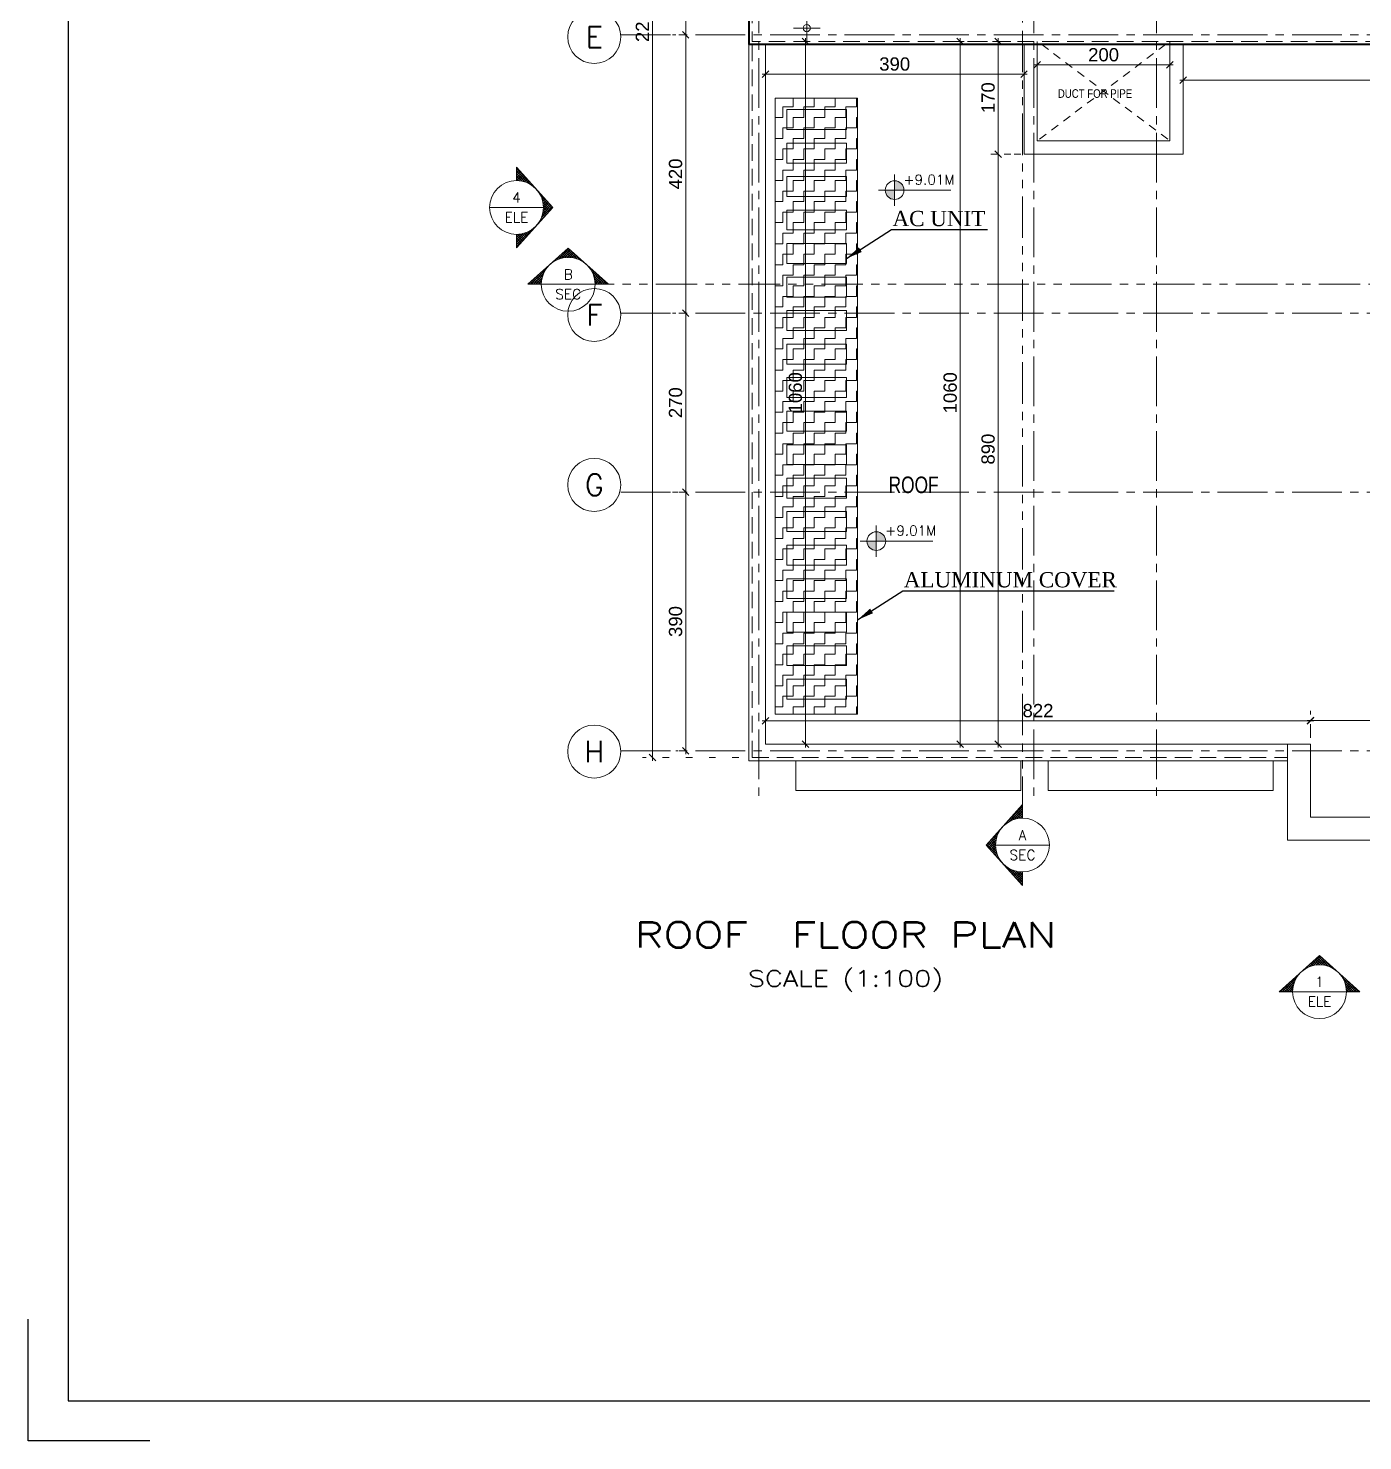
# Model space of a CAD drawing. Header units: millimetres. Extents: x -11627 to -10952, y 10244 to 10588.
# Drawn here: x -11194.04 to -11173.92, y 10439.92 to 10461.22 of the extents above; entities that cross this region are included whole.
import ezdxf
from ezdxf.enums import TextEntityAlignment as Align

# ---------------------------------------------------------------- set-up
doc = ezdxf.new("R2010")
doc.units = ezdxf.units.MM
doc.header["$PDMODE"] = 35
for name, pattern in [('DOT', [0.25, 0, -0.25]), ('GROUND FLOOR XREF - option 3$0$FATHER FR$0$CENTER2', [1.125, 0.75, -0.125, 0.125, -0.125]), ('HIDDEN', [0.375, 0.25, -0.125]), ('HIDDEN2', [0.1875, 0.125, -0.0625]), ('PHANTOM2', [1.25, 0.625, -0.125, 0.125, -0.125, 0.125, -0.125])]:
    doc.linetypes.add(name, pattern=pattern)
doc.layers.get('0').update_dxf_attribs({"lineweight": 5})
doc.layers.get('DEFPOINTS').update_dxf_attribs({"lineweight": 5})
doc.layers.add('A-ARROW', color=1, linetype='Continuous')
doc.layers.add('A-SECTION LINE', color=230, linetype='GROUND FLOOR XREF - option 3$0$FATHER FR$0$CENTER2')
for name, color, linetype, lineweight in [('A-AXIS LINE', 8, 'GROUND FLOOR XREF - option 3$0$FATHER FR$0$CENTER2', 0), ('A-AXIS TEXT', 54, 'Continuous', 9), ('A-GEN DIMS INTERNAL', 86, 'Continuous', 5), ('A-LEVEL TAG', 23, 'Continuous', 9), ('A-STAIR HIDDEN', 251, 'HIDDEN', 9), ('A-TEXT', 3, 'Continuous', 13), ('BORDER A1', 7, 'Continuous', 100), ('CIRCLE', 57, 'Continuous', 5), ('DIM IN', 191, 'Continuous', 5), ('hidden', 251, 'HIDDEN2', 5), ('SECTION', 3, 'PHANTOM2', 5), ('STAIR', 34, 'Continuous', 5), ('SYMBOLS LEVEL', 233, 'Continuous', 5), ('TEXT', 30, 'Continuous', 9), ('Title Block', 7, 'Continuous', 0), ('WALLS', 4, 'Continuous', 35)]:
    doc.layers.add(name, color=color, linetype=linetype, lineweight=lineweight)
doc.styles.add('Axis-Circle', font='ROMANS.shx', dxfattribs={"height": 0.4})
doc.styles.add('GROUND FLOOR XREF - option 3$0$STYLE1', font='arial.ttf', dxfattribs={"height": 0.2})
doc.styles.add('Section-Numbers', font='ROMANS.shx', dxfattribs={"height": 0.1875})
doc.styles.add('SIMPLEX', font='romans.shx', dxfattribs={"width": 0.75})
doc.styles.add('STYLE2', font='times.ttf', dxfattribs={"height": 0.25})
doc.styles.add('T20-200', font='ROMANS.SHX', dxfattribs={"height": 0.4})
doc.styles.add('TEXTS', font='arial.ttf', dxfattribs={"width": 0.8})
doc.styles.add('Title-Big', font='ROMANS.shx', dxfattribs={"height": 0.5})
doc.styles.add('Title-Small', font='ROMANS.shx', dxfattribs={"height": 0.25})
doc.dimstyles.new('D100', dxfattribs={"dimtxt": 0.2, "dimasz": 0.1, "dimexe": 0.18, "dimexo": 0.0625, "dimgap": 0.1, "dimtad": 1, "dimzin": 0, "dimdsep": 46, "dimtxsty": 'SIMPLEX', "dimblk": 'DOT1', "dimcen": 0.1, "dimse1": 1, "dimse2": 1, "dimclrd": 256, "dimclre": 256, "dimclrt": 256, "dimadec": 0, "dimazin": 0, "dimtfac": 5, "dimtix": 1, "dimtmove": 2, "dimatfit": 3, "dimfxl": 1, "dimtolj": 1, "dimtzin": 0, "dimlwd": -1, "dimlwe": -1, "dimarcsym": 0})
doc.dimstyles.new('DIM 100', dxfattribs={"dimtxt": 0.2, "dimasz": 0.1, "dimexe": 0.15, "dimexo": 0.2, "dimgap": 0.05, "dimtad": 1, "dimdec": 0, "dimlfac": 100, "dimzin": 1, "dimdsep": 46, "dimtxsty": 'GROUND FLOOR XREF - option 3$0$STYLE1', "dimblk": 'OBLIQUE', "dimcen": 0.02, "dimdle": 0.05, "dimclrd": 256, "dimclre": 6, "dimclrt": 3, "dimadec": 1, "dimazin": 0, "dimtfac": 0.9, "dimtdec": 0, "dimtix": 1, "dimtofl": 0, "dimtmove": 2, "dimatfit": 3, "dimldrblk": 'ARCHTICK', "dimfxl": 1, "dimtolj": 1, "dimtzin": 12, "dimlwd": -1, "dimlwe": -1, "dimarcsym": 0})

# ---------------------------------------------------------------- blocks, each defined once
blk = doc.blocks.new('ADM FRAME-A2')
at = {"layer": 'BORDER A1', "lineweight": 25}
blk.add_lwpolyline([(-58.529, 2.457), (-11.557, 2.457), (-11.557, 40.943), (-58.529, 40.943)], close=True, dxfattribs=at)
blk.add_lwpolyline([(-57.297, 1.856), (-59.13, 1.856), (-59.13, 3.689)], dxfattribs=at)
blk = doc.blocks.new('_Oblique')
at = {"color": 0, "linetype": 'ByBlock', "lineweight": -2}
blk.add_line((-0.5, -0.5), (0.5, 0.5), dxfattribs=at)
blk = doc.blocks.new('*D79')
at = {"layer": 'A-GEN DIMS INTERNAL', "color": 6, "linetype": 'DOT', "transparency": 16777216}
for p, q in [((-11178.828, 10461.022), (-11178.828, 10460.521)), ((-11176.828, 10461.022), (-11176.828, 10460.521))]:
    blk.add_line(p, q, dxfattribs=at)
at = {"layer": 'A-GEN DIMS INTERNAL', "transparency": 16777216}
blk.add_line((-11176.778, 10460.671), (-11178.878, 10460.671), dxfattribs=at)
at = {"layer": 'DEFPOINTS', "color": 0, "transparency": 16777216}
for p in [(-11178.828, 10461.222), (-11176.828, 10461.222), (-11178.828, 10460.671)]:
    blk.add_point(p, dxfattribs=at)
at = {"layer": 'A-GEN DIMS INTERNAL', "transparency": 16777216, "xscale": 0.1, "yscale": 0.1, "zscale": 0.1, "rotation": 180}
blk.add_blockref('_Oblique', (-11178.828, 10460.671), dxfattribs=at)
at = {"layer": 'A-GEN DIMS INTERNAL', "transparency": 16777216, "xscale": 0.1, "yscale": 0.1, "zscale": 0.1}
blk.add_blockref('_Oblique', (-11176.828, 10460.671), dxfattribs=at)
at = {"layer": 'A-GEN DIMS INTERNAL', "color": 3, "transparency": 16777216, "insert": (-11177.828, 10460.823), "char_height": 0.2, "attachment_point": 5, "style": 'GROUND FLOOR XREF - option 3$0$STYLE1'}
blk.add_mtext('\\A1;200', dxfattribs=at)
blk = doc.blocks.new('_ArchTick')
at = {"color": 0, "linetype": 'ByBlock', "const_width": 0.15}
blk.add_lwpolyline([(-0.5, -0.5), (0.5, 0.5)], dxfattribs=at)
blk = doc.blocks.new('Axis-Circle')
at = {"color": 0}
blk.add_circle((0, 0), 0.4, dxfattribs=at)
at = {"color": 4, "style": 'Axis-Circle'}
blk.add_attdef('NO', text='', height=0.32, dxfattribs=at).set_placement((0, 0), align=Align.MIDDLE_CENTER)
blk = doc.blocks.new('*D673')
at = {"layer": 'A-GEN DIMS INTERNAL', "transparency": 16777216}
blk.add_line((-11397.788, 10472.476), (-11397.788, 10450.176), dxfattribs=at)
at = {"layer": 'A-GEN DIMS INTERNAL', "color": 6, "linetype": 'DOT', "transparency": 16777216}
for p, q in [((-11396.487, 10472.426), (-11397.938, 10472.426)), ((-11396.487, 10450.226), (-11397.938, 10450.226))]:
    blk.add_line(p, q, dxfattribs=at)
at = {"layer": 'DEFPOINTS', "color": 0, "transparency": 16777216}
for p in [(-11396.287, 10472.426), (-11397.788, 10450.226), (-11396.287, 10450.226)]:
    blk.add_point(p, dxfattribs=at)
at = {"layer": 'A-GEN DIMS INTERNAL', "transparency": 16777216, "xscale": 0.1, "yscale": 0.1, "zscale": 0.1}
for p, rotation in [((-11397.788, 10472.426), 90), ((-11397.788, 10450.226), 270)]:
    blk.add_blockref('_Oblique', p, dxfattribs=dict(at, rotation=rotation))
at = {"layer": 'A-GEN DIMS INTERNAL', "color": 3, "transparency": 16777216, "insert": (-11397.94, 10461.326), "char_height": 0.2, "attachment_point": 5, "rotation": 90, "style": 'GROUND FLOOR XREF - option 3$0$STYLE1'}
blk.add_mtext('\\A1;2220', dxfattribs=at)
blk = doc.blocks.new('*D674')
at = {"layer": 'A-GEN DIMS INTERNAL', "color": 6, "linetype": 'DOT', "transparency": 16777216}
for p, q in [((-11397.408, 10454.226), (-11397.439, 10454.226)), ((-11397.408, 10450.326), (-11397.439, 10450.326))]:
    blk.add_line(p, q, dxfattribs=at)
at = {"layer": 'A-GEN DIMS INTERNAL', "transparency": 16777216}
blk.add_line((-11397.289, 10450.276), (-11397.289, 10454.276), dxfattribs=at)
at = {"layer": 'DEFPOINTS', "color": 0, "transparency": 16777216}
for p in [(-11397.289, 10454.226), (-11397.208, 10454.226), (-11397.208, 10450.326)]:
    blk.add_point(p, dxfattribs=at)
at = {"layer": 'A-GEN DIMS INTERNAL', "transparency": 16777216, "xscale": 0.1, "yscale": 0.1, "zscale": 0.1}
for p, rotation in [((-11397.289, 10454.226), 90), ((-11397.289, 10450.326), 270)]:
    blk.add_blockref('_Oblique', p, dxfattribs=dict(at, rotation=rotation))
at = {"layer": 'A-GEN DIMS INTERNAL', "color": 3, "transparency": 16777216, "insert": (-11397.441, 10452.276), "char_height": 0.2, "attachment_point": 5, "rotation": 90, "style": 'GROUND FLOOR XREF - option 3$0$STYLE1'}
blk.add_mtext('\\A1;390', dxfattribs=at)
blk = doc.blocks.new('*D675')
at = {"layer": 'A-GEN DIMS INTERNAL', "color": 6, "linetype": 'DOT', "transparency": 16777216}
for p, q in [((-11397.489, 10456.926), (-11397.439, 10456.926)), ((-11397.489, 10454.226), (-11397.439, 10454.226))]:
    blk.add_line(p, q, dxfattribs=at)
at = {"layer": 'A-GEN DIMS INTERNAL', "transparency": 16777216}
blk.add_line((-11397.289, 10454.176), (-11397.289, 10456.976), dxfattribs=at)
at = {"layer": 'DEFPOINTS', "color": 0, "transparency": 16777216}
for p in [(-11397.289, 10456.926), (-11397.289, 10456.926), (-11397.289, 10454.226)]:
    blk.add_point(p, dxfattribs=at)
at = {"layer": 'A-GEN DIMS INTERNAL', "transparency": 16777216, "xscale": 0.1, "yscale": 0.1, "zscale": 0.1}
for p, rotation in [((-11397.289, 10456.926), 90), ((-11397.289, 10454.226), 270)]:
    blk.add_blockref('_Oblique', p, dxfattribs=dict(at, rotation=rotation))
at = {"layer": 'A-GEN DIMS INTERNAL', "color": 3, "transparency": 16777216, "insert": (-11397.441, 10455.576), "char_height": 0.2, "attachment_point": 5, "rotation": 90, "style": 'GROUND FLOOR XREF - option 3$0$STYLE1'}
blk.add_mtext('\\A1;270', dxfattribs=at)
blk = doc.blocks.new('*D676')
at = {"layer": 'A-GEN DIMS INTERNAL', "transparency": 16777216}
blk.add_line((-11397.289, 10456.876), (-11397.289, 10461.176), dxfattribs=at)
at = {"layer": 'A-GEN DIMS INTERNAL', "color": 6, "linetype": 'DOT', "transparency": 16777216}
for p, q in [((-11397.489, 10461.126), (-11397.439, 10461.126)), ((-11397.489, 10456.926), (-11397.439, 10456.926))]:
    blk.add_line(p, q, dxfattribs=at)
at = {"layer": 'DEFPOINTS', "color": 0, "transparency": 16777216}
for p in [(-11397.289, 10461.126), (-11397.289, 10461.126), (-11397.289, 10456.926)]:
    blk.add_point(p, dxfattribs=at)
at = {"layer": 'A-GEN DIMS INTERNAL', "transparency": 16777216, "xscale": 0.1, "yscale": 0.1, "zscale": 0.1}
for p, rotation in [((-11397.289, 10461.126), 90), ((-11397.289, 10456.926), 270)]:
    blk.add_blockref('_Oblique', p, dxfattribs=dict(at, rotation=rotation))
at = {"layer": 'A-GEN DIMS INTERNAL', "color": 3, "transparency": 16777216, "insert": (-11397.441, 10459.026), "char_height": 0.2, "attachment_point": 5, "rotation": 90, "style": 'GROUND FLOOR XREF - option 3$0$STYLE1'}
blk.add_mtext('\\A1;420', dxfattribs=at)
blk = doc.blocks.new('*D677')
at = {"layer": 'A-GEN DIMS INTERNAL', "color": 6, "linetype": 'DOT', "transparency": 16777216}
for p, q in [((-11397.489, 10465.676), (-11397.439, 10465.676)), ((-11397.489, 10461.126), (-11397.439, 10461.126))]:
    blk.add_line(p, q, dxfattribs=at)
at = {"layer": 'A-GEN DIMS INTERNAL', "transparency": 16777216}
blk.add_line((-11397.289, 10461.076), (-11397.289, 10465.726), dxfattribs=at)
at = {"layer": 'DEFPOINTS', "color": 0, "transparency": 16777216}
for p in [(-11397.289, 10465.676), (-11397.289, 10465.676), (-11397.289, 10461.126)]:
    blk.add_point(p, dxfattribs=at)
at = {"layer": 'A-GEN DIMS INTERNAL', "transparency": 16777216, "xscale": 0.1, "yscale": 0.1, "zscale": 0.1}
for p, rotation in [((-11397.289, 10465.676), 90), ((-11397.289, 10461.126), 270)]:
    blk.add_blockref('_Oblique', p, dxfattribs=dict(at, rotation=rotation))
at = {"layer": 'A-GEN DIMS INTERNAL', "color": 3, "transparency": 16777216, "insert": (-11397.441, 10463.401), "char_height": 0.2, "attachment_point": 5, "rotation": 90, "style": 'GROUND FLOOR XREF - option 3$0$STYLE1'}
blk.add_mtext('\\A1;455', dxfattribs=at)
blk = doc.blocks.new('Title')
at = {"color": 4, "style": 'Title-Big'}
blk.add_attdef('DRAWNAME', text='', height=0.4, dxfattribs=at).set_placement((0, 0), align=Align.MIDDLE_CENTER)
at = {"color": 0, "style": 'Title-Small'}
blk.add_attdef('SCALE', text='', height=0.25, dxfattribs=at).set_placement((0, -0.688), align=Align.MIDDLE_CENTER)
blk = doc.blocks.new('*D92')
at = {"layer": 'A-GEN DIMS INTERNAL', "transparency": 16777216}
blk.add_line((-11174.657, 10450.779), (-11182.978, 10450.779), dxfattribs=at)
at = {"layer": 'A-GEN DIMS INTERNAL', "color": 6, "linetype": 'DOT', "transparency": 16777216}
for p, q in [((-11182.928, 10450.524), (-11182.928, 10450.929)), ((-11174.707, 10450.524), (-11174.707, 10450.929))]:
    blk.add_line(p, q, dxfattribs=at)
at = {"layer": 'DEFPOINTS', "color": 0, "transparency": 16777216}
for p in [(-11182.928, 10450.779), (-11182.928, 10450.324), (-11174.707, 10450.324)]:
    blk.add_point(p, dxfattribs=at)
at = {"layer": 'A-GEN DIMS INTERNAL', "transparency": 16777216, "xscale": 0.1, "yscale": 0.1, "zscale": 0.1, "rotation": 180}
blk.add_blockref('_Oblique', (-11182.928, 10450.779), dxfattribs=at)
at = {"layer": 'A-GEN DIMS INTERNAL', "transparency": 16777216, "xscale": 0.1, "yscale": 0.1, "zscale": 0.1}
blk.add_blockref('_Oblique', (-11174.707, 10450.779), dxfattribs=at)
at = {"layer": 'A-GEN DIMS INTERNAL', "color": 3, "transparency": 16777216, "insert": (-11178.817, 10450.931), "char_height": 0.2, "attachment_point": 5, "style": 'GROUND FLOOR XREF - option 3$0$STYLE1'}
blk.add_mtext('\\A1;822', dxfattribs=at)
blk = doc.blocks.new('*D93')
at = {"layer": 'A-GEN DIMS INTERNAL', "color": 6, "linetype": 'DOT', "transparency": 16777216}
for p, q in [((-11182.728, 10461.026), (-11182.173, 10461.026)), ((-11182.728, 10450.426), (-11182.173, 10450.426))]:
    blk.add_line(p, q, dxfattribs=at)
at = {"layer": 'A-GEN DIMS INTERNAL', "transparency": 16777216}
blk.add_line((-11182.323, 10450.376), (-11182.323, 10461.076), dxfattribs=at)
at = {"layer": 'DEFPOINTS', "color": 0, "transparency": 16777216}
for p in [(-11182.928, 10461.026), (-11182.323, 10461.026), (-11182.928, 10450.426)]:
    blk.add_point(p, dxfattribs=at)
at = {"layer": 'A-GEN DIMS INTERNAL', "transparency": 16777216, "xscale": 0.1, "yscale": 0.1, "zscale": 0.1}
for p, rotation in [((-11182.323, 10461.026), 90), ((-11182.323, 10450.426), 270)]:
    blk.add_blockref('_Oblique', p, dxfattribs=dict(at, rotation=rotation))
at = {"layer": 'A-GEN DIMS INTERNAL', "color": 3, "transparency": 16777216, "insert": (-11182.475, 10455.726), "char_height": 0.2, "attachment_point": 5, "rotation": 90, "style": 'GROUND FLOOR XREF - option 3$0$STYLE1'}
blk.add_mtext('\\A1;1060', dxfattribs=at)
blk = doc.blocks.new('*D94')
at = {"layer": 'A-GEN DIMS INTERNAL', "transparency": 16777216}
blk.add_line((-11178.978, 10460.531), (-11182.978, 10460.531), dxfattribs=at)
at = {"layer": 'A-GEN DIMS INTERNAL', "color": 6, "linetype": 'DOT', "transparency": 16777216}
for p, q in [((-11182.928, 10460.524), (-11182.928, 10460.381)), ((-11179.028, 10460.524), (-11179.028, 10460.381))]:
    blk.add_line(p, q, dxfattribs=at)
at = {"layer": 'DEFPOINTS', "color": 0, "transparency": 16777216}
for p in [(-11182.928, 10460.724), (-11182.928, 10460.531), (-11179.028, 10460.724)]:
    blk.add_point(p, dxfattribs=at)
at = {"layer": 'A-GEN DIMS INTERNAL', "transparency": 16777216, "xscale": 0.1, "yscale": 0.1, "zscale": 0.1, "rotation": 180}
blk.add_blockref('_Oblique', (-11182.928, 10460.531), dxfattribs=at)
at = {"layer": 'A-GEN DIMS INTERNAL', "transparency": 16777216, "xscale": 0.1, "yscale": 0.1, "zscale": 0.1}
blk.add_blockref('_Oblique', (-11179.028, 10460.531), dxfattribs=at)
at = {"layer": 'A-GEN DIMS INTERNAL', "color": 3, "transparency": 16777216, "insert": (-11180.978, 10460.683), "char_height": 0.2, "attachment_point": 5, "style": 'GROUND FLOOR XREF - option 3$0$STYLE1'}
blk.add_mtext('\\A1;390', dxfattribs=at)
blk = doc.blocks.new('*D95')
at = {"layer": 'A-GEN DIMS INTERNAL', "transparency": 16777216}
blk.add_line((-11176.678, 10460.439), (-11168.078, 10460.439), dxfattribs=at)
at = {"layer": 'A-GEN DIMS INTERNAL', "color": 6, "linetype": 'DOT', "transparency": 16777216}
for p, q in [((-11176.628, 10460.331), (-11176.628, 10460.289)), ((-11168.128, 10460.331), (-11168.128, 10460.289))]:
    blk.add_line(p, q, dxfattribs=at)
at = {"layer": 'DEFPOINTS', "color": 0, "transparency": 16777216}
for p in [(-11176.628, 10460.531), (-11168.128, 10460.531), (-11168.128, 10460.439)]:
    blk.add_point(p, dxfattribs=at)
at = {"layer": 'A-GEN DIMS INTERNAL', "transparency": 16777216, "xscale": 0.1, "yscale": 0.1, "zscale": 0.1, "rotation": 180}
blk.add_blockref('_Oblique', (-11176.628, 10460.439), dxfattribs=at)
at = {"layer": 'A-GEN DIMS INTERNAL', "transparency": 16777216, "xscale": 0.1, "yscale": 0.1, "zscale": 0.1}
blk.add_blockref('_Oblique', (-11168.128, 10460.439), dxfattribs=at)
at = {"layer": 'A-GEN DIMS INTERNAL', "color": 3, "transparency": 16777216, "insert": (-11172.378, 10460.591), "char_height": 0.2, "attachment_point": 5, "style": 'GROUND FLOOR XREF - option 3$0$STYLE1'}
blk.add_mtext('\\A1;850', dxfattribs=at)
blk = doc.blocks.new('*D88')
at = {"layer": 'A-GEN DIMS INTERNAL', "color": 6, "linetype": 'DOT', "transparency": 16777216}
for p, q in [((-11179.228, 10461.026), (-11179.567, 10461.026)), ((-11179.228, 10459.326), (-11179.567, 10459.326))]:
    blk.add_line(p, q, dxfattribs=at)
at = {"layer": 'A-GEN DIMS INTERNAL', "transparency": 16777216}
blk.add_line((-11179.417, 10459.276), (-11179.417, 10461.076), dxfattribs=at)
at = {"layer": 'DEFPOINTS', "color": 0, "transparency": 16777216}
for p in [(-11179.417, 10461.026), (-11179.028, 10461.026), (-11179.028, 10459.326)]:
    blk.add_point(p, dxfattribs=at)
at = {"layer": 'A-GEN DIMS INTERNAL', "transparency": 16777216, "xscale": 0.1, "yscale": 0.1, "zscale": 0.1}
for p, rotation in [((-11179.417, 10461.026), 90), ((-11179.417, 10459.326), 270)]:
    blk.add_blockref('_Oblique', p, dxfattribs=dict(at, rotation=rotation))
at = {"layer": 'A-GEN DIMS INTERNAL', "color": 3, "transparency": 16777216, "insert": (-11179.569, 10460.176), "char_height": 0.2, "attachment_point": 5, "rotation": 90, "style": 'GROUND FLOOR XREF - option 3$0$STYLE1'}
blk.add_mtext('\\A1;170', dxfattribs=at)
blk = doc.blocks.new('*D89')
at = {"layer": 'A-GEN DIMS INTERNAL', "color": 6, "linetype": 'DOT', "transparency": 16777216}
for p, q in [((-11178.028, 10459.326), (-11179.567, 10459.326)), ((-11178.028, 10450.426), (-11179.567, 10450.426))]:
    blk.add_line(p, q, dxfattribs=at)
at = {"layer": 'A-GEN DIMS INTERNAL', "transparency": 16777216}
blk.add_line((-11179.417, 10459.376), (-11179.417, 10450.376), dxfattribs=at)
at = {"layer": 'DEFPOINTS', "color": 0, "transparency": 16777216}
for p in [(-11177.828, 10459.326), (-11179.417, 10450.426), (-11177.828, 10450.426)]:
    blk.add_point(p, dxfattribs=at)
at = {"layer": 'A-GEN DIMS INTERNAL', "transparency": 16777216, "xscale": 0.1, "yscale": 0.1, "zscale": 0.1}
for p, rotation in [((-11179.417, 10459.326), 90), ((-11179.417, 10450.426), 270)]:
    blk.add_blockref('_Oblique', p, dxfattribs=dict(at, rotation=rotation))
at = {"layer": 'A-GEN DIMS INTERNAL', "color": 3, "transparency": 16777216, "insert": (-11179.569, 10454.876), "char_height": 0.2, "attachment_point": 5, "rotation": 90, "style": 'GROUND FLOOR XREF - option 3$0$STYLE1'}
blk.add_mtext('\\A1;890', dxfattribs=at)
blk = doc.blocks.new('*D90')
at = {"layer": 'A-GEN DIMS INTERNAL', "color": 6, "linetype": 'DOT', "transparency": 16777216}
for p, q in [((-11179.228, 10461.026), (-11180.139, 10461.026)), ((-11179.228, 10450.426), (-11180.139, 10450.426))]:
    blk.add_line(p, q, dxfattribs=at)
at = {"layer": 'A-GEN DIMS INTERNAL', "transparency": 16777216}
blk.add_line((-11179.989, 10461.076), (-11179.989, 10450.376), dxfattribs=at)
at = {"layer": 'DEFPOINTS', "color": 0, "transparency": 16777216}
for p in [(-11179.028, 10461.026), (-11179.989, 10450.426), (-11179.028, 10450.426)]:
    blk.add_point(p, dxfattribs=at)
at = {"layer": 'A-GEN DIMS INTERNAL', "transparency": 16777216, "xscale": 0.1, "yscale": 0.1, "zscale": 0.1}
for p, rotation in [((-11179.989, 10461.026), 90), ((-11179.989, 10450.426), 270)]:
    blk.add_blockref('_Oblique', p, dxfattribs=dict(at, rotation=rotation))
at = {"layer": 'A-GEN DIMS INTERNAL', "color": 3, "transparency": 16777216, "insert": (-11180.141, 10455.726), "char_height": 0.2, "attachment_point": 5, "rotation": 90, "style": 'GROUND FLOOR XREF - option 3$0$STYLE1'}
blk.add_mtext('\\A1;1060', dxfattribs=at)
blk = doc.blocks.new('*D99')
at = {"layer": 'A-GEN DIMS INTERNAL', "transparency": 16777216}
blk.add_line((-11174.757, 10450.782), (-11170.057, 10450.782), dxfattribs=at)
at = {"layer": 'A-GEN DIMS INTERNAL', "color": 6, "linetype": 'DOT', "transparency": 16777216}
for p, q in [((-11174.707, 10450.626), (-11174.707, 10450.932)), ((-11170.107, 10450.626), (-11170.107, 10450.932))]:
    blk.add_line(p, q, dxfattribs=at)
at = {"layer": 'DEFPOINTS', "color": 0, "transparency": 16777216}
for p in [(-11170.107, 10450.782), (-11174.707, 10450.426), (-11170.107, 10450.426)]:
    blk.add_point(p, dxfattribs=at)
at = {"layer": 'A-GEN DIMS INTERNAL', "transparency": 16777216, "xscale": 0.1, "yscale": 0.1, "zscale": 0.1, "rotation": 180}
blk.add_blockref('_Oblique', (-11174.707, 10450.782), dxfattribs=at)
at = {"layer": 'A-GEN DIMS INTERNAL', "transparency": 16777216, "xscale": 0.1, "yscale": 0.1, "zscale": 0.1}
blk.add_blockref('_Oblique', (-11170.107, 10450.782), dxfattribs=at)
at = {"layer": 'A-GEN DIMS INTERNAL', "color": 3, "transparency": 16777216, "insert": (-11172.407, 10450.934), "char_height": 0.2, "attachment_point": 5, "style": 'GROUND FLOOR XREF - option 3$0$STYLE1'}
blk.add_mtext('\\A1;460', dxfattribs=at)
blk = doc.blocks.new('DDW')
at = {"layer": 'SYMBOLS LEVEL'}
h = blk.add_hatch(color=256, dxfattribs=at)
edge = h.paths.add_edge_path()
edge.add_line((-11621.43, 10035.115), (-11621.43, 10034.975))
edge.add_line((-11621.43, 10034.975), (-11621.289, 10034.975))
edge.add_arc((-11621.43, 10034.975), 0.141, 0, 90)
edge = h.paths.add_edge_path()
edge.add_line((-11621.43, 10034.834), (-11621.43, 10034.975))
edge.add_line((-11621.43, 10034.975), (-11621.571, 10034.975))
edge.add_arc((-11621.43, 10034.975), 0.141, 180, 270)
for p, q in [((-11621.43, 10034.74), (-11621.43, 10035.209)), ((-11621.674, 10034.975), (-11620.58, 10034.975))]:
    blk.add_line(p, q, dxfattribs=at)
blk.add_circle((-11621.43, 10034.975), 0.141, dxfattribs=at)
blk = doc.blocks.new('TTGTGTG')
at = {"layer": 'STAIR'}
for p, q in [((-11225.514, 10451.209, -5.564), (-11225.514, 10450.76, -5.564)), ((-11222.123, 10451.209, -5.564), (-11222.123, 10450.76, -5.564)), ((-11222.123, 10450.76), (-11225.514, 10450.76))]:
    blk.add_line(p, q, dxfattribs=at)
blk = doc.blocks.new('DOT1')
at = {"color": 0}
for p, q in [((0, -2), (0, 2)), ((-2, 0), (2, 0))]:
    blk.add_line(p, q, dxfattribs=at)
blk.add_circle((0, 0), 0.54, dxfattribs=at)
blk = doc.blocks.new('*D102')
at = {"layer": 'DEFPOINTS', "color": 0, "transparency": 16777216}
for p in [(-11182.928, 10472.226), (-11182.928, 10461.226), (-11182.304, 10461.226)]:
    blk.add_point(p, dxfattribs=at)
at = {"layer": 'DIM IN', "transparency": 16777216}
blk.add_line((-11182.304, 10472.126), (-11182.304, 10461.326), dxfattribs=at)
at = {"layer": 'DIM IN', "transparency": 16777216, "xscale": 0.1, "yscale": 0.1, "zscale": 0.1}
for p, rotation in [((-11182.304, 10472.226), 90), ((-11182.304, 10461.226), 270)]:
    blk.add_blockref('DOT1', p, dxfattribs=dict(at, rotation=rotation))
at = {"layer": 'DIM IN', "transparency": 16777216, "insert": (-11182.504, 10466.726), "char_height": 0.2, "attachment_point": 5, "rotation": 90, "style": 'SIMPLEX'}
blk.add_mtext('\\A1;11.00', dxfattribs=at)
blk = doc.blocks.new('*X11')
at = {"color": 0}
for p, q in [((3.92, 7.81), (5.46, 9.35)), ((4.71, 8.02), (4.27, 8.46)), ((4.43, 7.97), (5.65, 9.19)), ((5.02, 8.06), (4.45, 8.63)), ((5.36, 8.08), (4.64, 8.8)), ((5.73, 8.06), (4.83, 8.96)), ((4.86, 8.04), (5.84, 9.02)), ((6.14, 8), (5.01, 9.13)), ((6.62, 7.87), (5.2, 9.3)), ((5.25, 8.07), (6.02, 8.85)), ((5.59, 8.07), (6.21, 8.68)), ((7.24, 7.61), (5.78, 9.07)), ((5.92, 8.04), (6.4, 8.52)), ((1.96, 6.17), (1.84, 6.29)), ((2.1, 6.39), (2.03, 6.46)), ((2.25, 6.59), (2.21, 6.63)), ((2.41, 6.78), (2.4, 6.79)), ((2.59, 6.96), (2.59, 6.96)), ((2.77, 7.13), (2.77, 7.13)), ((2.97, 7.28), (2.96, 7.29)), ((3.18, 7.43), (3.15, 7.46)), ((3.2, 7.44), (3.82, 8.07)), ((3.4, 7.56), (3.33, 7.63)), ((3.63, 7.68), (3.52, 7.79)), ((3.88, 7.79), (3.71, 7.96)), ((4.14, 7.88), (3.89, 8.13)), ((4.41, 7.96), (4.08, 8.3)), ((6.22, 7.98), (6.58, 8.35)), ((6.5, 7.91), (6.77, 8.18)), ((6.76, 7.82), (6.96, 8.02)), ((7.01, 7.72), (7.14, 7.85)), ((7.25, 7.6), (7.33, 7.68)), ((7.47, 7.47), (7.52, 7.52)), ((7.69, 7.33), (7.7, 7.35)), ((7.89, 7.18), (7.89, 7.18)), ((8.08, 7.02), (8.08, 7.02)), ((8.25, 6.84), (8.26, 6.85)), ((8.42, 6.65), (8.45, 6.68)), ((8.58, 6.46), (8.64, 6.51)), ((8.72, 6.25), (8.82, 6.35)), ((-0.52, 4.08), (0.48, 5.07)), ((-0.19, 4.08), (-0.4, 4.29)), ((0.17, 4.08), (-0.21, 4.46)), ((-0.17, 4.08), (2, 6.24)), ((0.52, 4.08), (-0.03, 4.62)), ((0.87, 4.08), (0.16, 4.79)), ((0.19, 4.08), (1.63, 5.52)), ((1.23, 4.08), (0.35, 4.96)), ((1.37, 4.29), (0.53, 5.12)), ((0.54, 4.08), (1.47, 5.01)), ((1.4, 4.61), (0.72, 5.29)), ((0.89, 4.08), (1.39, 4.58)), ((1.45, 4.91), (0.91, 5.46)), ((1.52, 5.2), (1.09, 5.62)), ((1.61, 5.46), (1.28, 5.79)), ((1.71, 5.71), (1.47, 5.96)), ((1.83, 5.95), (1.65, 6.13)), ((8.85, 6.03), (9.01, 6.18)), ((10.77, 4.08), (8.89, 5.96)), ((8.98, 5.79), (9.2, 6.01)), ((9.08, 5.55), (9.38, 5.85)), ((11.13, 4.08), (9.13, 6.07)), ((10.42, 4.08), (9.16, 5.34)), ((9.17, 5.29), (9.57, 5.68)), ((9.25, 5.01), (9.76, 5.51)), ((10.07, 4.08), (9.29, 4.86)), ((9.31, 4.71), (9.94, 5.35)), ((9.35, 4.4), (10.13, 5.18)), ((9.71, 4.08), (9.35, 4.44)), ((9.38, 4.08), (10.32, 5.01)), ((9.73, 4.08), (10.5, 4.85)), ((10.09, 4.08), (10.69, 4.68)), ((10.44, 4.08), (10.88, 4.51)), ((10.79, 4.08), (11.06, 4.34)), ((-0.54, 4.08), (-0.59, 4.12)), ((1.25, 4.08), (1.36, 4.19)), ((11.15, 4.08), (11.25, 4.18))]:
    blk.add_line(p, q, dxfattribs=at)
blk = doc.blocks.new('Section-Up')
at = {"color": 0}
for p, q in [((-0.6, 0), (0, 0.537)), ((0.6, 0), (0, 0.537)), ((-0.6, 0), (0.6, 0))]:
    blk.add_line(p, q, dxfattribs=at)
blk.add_circle((0, 0), 0.4, dxfattribs=at)
at = {"color": 0, "xscale": 0.1, "yscale": 0.1, "zscale": 0.1}
blk.add_blockref('*X11', (-0.536, -0.408), dxfattribs=at)
at = {"color": 0, "style": 'Section-Numbers'}
for tag, p in [('00', (0, 0.147)), ('0000', (0, -0.147))]:
    blk.add_attdef(tag, text='', height=0.15, dxfattribs=at).set_placement(p, align=Align.MIDDLE_CENTER)
blk = doc.blocks.new('*X12')
at = {"color": 0}
for p, q in [((3.92, 7.81), (5.46, 9.35)), ((4.71, 8.02), (4.27, 8.46)), ((4.43, 7.97), (5.65, 9.19)), ((5.02, 8.06), (4.45, 8.63)), ((5.36, 8.08), (4.64, 8.8)), ((5.73, 8.06), (4.83, 8.96)), ((4.86, 8.04), (5.84, 9.02)), ((6.14, 8), (5.01, 9.13)), ((6.62, 7.87), (5.2, 9.3)), ((5.25, 8.07), (6.02, 8.85)), ((5.59, 8.07), (6.21, 8.68)), ((7.24, 7.61), (5.78, 9.07)), ((5.92, 8.04), (6.4, 8.52)), ((1.96, 6.17), (1.84, 6.29)), ((2.1, 6.39), (2.03, 6.46)), ((2.25, 6.59), (2.21, 6.63)), ((2.41, 6.78), (2.4, 6.79)), ((2.59, 6.96), (2.59, 6.96)), ((2.77, 7.13), (2.77, 7.13)), ((2.97, 7.28), (2.96, 7.29)), ((3.18, 7.43), (3.15, 7.46)), ((3.2, 7.44), (3.82, 8.07)), ((3.4, 7.56), (3.33, 7.63)), ((3.63, 7.68), (3.52, 7.79)), ((3.88, 7.79), (3.71, 7.96)), ((4.14, 7.88), (3.89, 8.13)), ((4.41, 7.96), (4.08, 8.3)), ((6.22, 7.98), (6.58, 8.35)), ((6.5, 7.91), (6.77, 8.18)), ((6.76, 7.82), (6.96, 8.02)), ((7.01, 7.72), (7.14, 7.85)), ((7.25, 7.6), (7.33, 7.68)), ((7.47, 7.47), (7.52, 7.52)), ((7.69, 7.33), (7.7, 7.35)), ((7.89, 7.18), (7.89, 7.18)), ((8.08, 7.02), (8.08, 7.02)), ((8.25, 6.84), (8.26, 6.85)), ((8.42, 6.65), (8.45, 6.68)), ((8.58, 6.46), (8.64, 6.51)), ((8.72, 6.25), (8.82, 6.35)), ((-0.52, 4.08), (0.48, 5.07)), ((-0.19, 4.08), (-0.4, 4.29)), ((0.17, 4.08), (-0.21, 4.46)), ((-0.17, 4.08), (2, 6.24)), ((0.52, 4.08), (-0.03, 4.62)), ((0.87, 4.08), (0.16, 4.79)), ((0.19, 4.08), (1.63, 5.52)), ((1.23, 4.08), (0.35, 4.96)), ((1.37, 4.29), (0.53, 5.12)), ((0.54, 4.08), (1.47, 5.01)), ((1.4, 4.61), (0.72, 5.29)), ((0.89, 4.08), (1.39, 4.58)), ((1.45, 4.91), (0.91, 5.46)), ((1.52, 5.2), (1.09, 5.62)), ((1.61, 5.46), (1.28, 5.79)), ((1.71, 5.71), (1.47, 5.96)), ((1.83, 5.95), (1.65, 6.13)), ((8.85, 6.03), (9.01, 6.18)), ((10.77, 4.08), (8.89, 5.96)), ((8.98, 5.79), (9.2, 6.01)), ((9.08, 5.55), (9.38, 5.85)), ((11.13, 4.08), (9.13, 6.07)), ((10.42, 4.08), (9.16, 5.34)), ((9.17, 5.29), (9.57, 5.68)), ((9.25, 5.01), (9.76, 5.51)), ((10.07, 4.08), (9.29, 4.86)), ((9.31, 4.71), (9.94, 5.35)), ((9.35, 4.4), (10.13, 5.18)), ((9.71, 4.08), (9.35, 4.44)), ((9.38, 4.08), (10.32, 5.01)), ((9.73, 4.08), (10.5, 4.85)), ((10.09, 4.08), (10.69, 4.68)), ((10.44, 4.08), (10.88, 4.51)), ((10.79, 4.08), (11.06, 4.34)), ((-0.54, 4.08), (-0.59, 4.12)), ((1.25, 4.08), (1.36, 4.19)), ((11.15, 4.08), (11.25, 4.18))]:
    blk.add_line(p, q, dxfattribs=at)
blk = doc.blocks.new('Section-Right')
at = {"color": 0}
for p, q in [((0, 0.4), (0, 0.6)), ((0, 0.6), (0.537, 0)), ((0.4, 0), (-0.4, 0)), ((0, -0.6), (0.537, 0)), ((0, -0.6), (0, -0.4))]:
    blk.add_line(p, q, dxfattribs=at)
blk.add_circle((0, 0), 0.4, dxfattribs=at)
at = {"color": 0, "xscale": -0.0999999999999979, "yscale": 0.0999999999999979, "zscale": 0.0999999999999979, "rotation": 270}
blk.add_blockref('*X12', (-0.408, -0.536), dxfattribs=at)
at = {"color": 0, "style": 'Section-Numbers'}
for tag, p in [('00', (0, 0.147)), ('0000', (0, -0.147))]:
    blk.add_attdef(tag, text='', height=0.15, dxfattribs=at).set_placement(p, align=Align.MIDDLE_CENTER)
blk = doc.blocks.new('1220')
at = {"layer": 'SECTION'}
for p, q in [((-11265.19, 10179.061), (-11265.19, 10204.641)), ((-11271.971, 10187.112), (-11247.238, 10187.112))]:
    blk.add_line(p, q, dxfattribs=at)
at = {"layer": 'CIRCLE', "xscale": 1.016, "yscale": 1.016, "zscale": 1.016}
for name, p, values in [('Section-Right', (-11272.82, 10188.271), {'00': '4', '0000': 'ELE'}), ('Section-Up', (-11272.04, 10187.112), {'00': 'B', '0000': 'SEC'}), ('Section-Up', (-11260.71, 10176.443), {'00': '1', '0000': 'ELE'})]:
    blk.add_blockref(name, p, dxfattribs=at).add_auto_attribs(values)
at = {"layer": 'CIRCLE'}
ref = blk.add_blockref('Section-Right', (-11265.19, 10178.655), dxfattribs=dict(at, xscale=-1.016, yscale=1.016, zscale=1.016))
ref.add_attrib('00', 'A', dxfattribs={"layer": '0', "color": 0, "height": 0.152, "style": 'Section-Numbers'}).set_placement((-11265.19, 10178.804), align=Align.MIDDLE_CENTER)
ref.add_attrib('0000', 'SEC', dxfattribs={"layer": '0', "color": 0, "height": 0.1524, "style": 'Section-Numbers'}).set_placement((-11265.19, 10178.505), align=Align.MIDDLE_CENTER)
blk = doc.blocks.new('sfdgsfdg')
at = {"layer": 'DIM IN', "lineweight": 0}
for points in [[(-11157.431, 10459.997), (-11157.431, 10459.697), (-11156.531, 10459.697), (-11156.531, 10459.997)], [(-11157.431, 10459.491), (-11157.431, 10459.191), (-11156.531, 10459.191), (-11156.531, 10459.491)], [(-11157.431, 10458.986), (-11157.431, 10458.686), (-11156.531, 10458.686), (-11156.531, 10458.986)], [(-11157.431, 10458.481), (-11157.431, 10458.181), (-11156.531, 10458.181), (-11156.531, 10458.481)], [(-11157.431, 10457.975), (-11157.431, 10457.675), (-11156.531, 10457.675), (-11156.531, 10457.975)], [(-11157.431, 10457.47), (-11157.431, 10457.17), (-11156.531, 10457.17), (-11156.531, 10457.47)], [(-11157.431, 10456.965), (-11157.431, 10456.665), (-11156.531, 10456.665), (-11156.531, 10456.965)], [(-11157.431, 10456.459), (-11157.431, 10456.159), (-11156.531, 10456.159), (-11156.531, 10456.459)], [(-11157.431, 10455.954), (-11157.431, 10455.654), (-11156.531, 10455.654), (-11156.531, 10455.954)], [(-11157.431, 10455.449), (-11157.431, 10455.149), (-11156.531, 10455.149), (-11156.531, 10455.449)], [(-11157.431, 10454.943), (-11157.431, 10454.643), (-11156.531, 10454.643), (-11156.531, 10454.943)], [(-11157.431, 10454.438), (-11157.431, 10454.138), (-11156.531, 10454.138), (-11156.531, 10454.438)], [(-11157.431, 10453.933), (-11157.431, 10453.633), (-11156.531, 10453.633), (-11156.531, 10453.933)], [(-11157.431, 10453.427), (-11157.431, 10453.127), (-11156.531, 10453.127), (-11156.531, 10453.427)], [(-11157.431, 10452.922), (-11157.431, 10452.622), (-11156.531, 10452.622), (-11156.531, 10452.922)], [(-11157.431, 10452.417), (-11157.431, 10452.117), (-11156.531, 10452.117), (-11156.531, 10452.417)], [(-11157.431, 10451.911), (-11157.431, 10451.611), (-11156.531, 10451.611), (-11156.531, 10451.911)], [(-11157.431, 10451.406), (-11157.431, 10451.106), (-11156.531, 10451.106), (-11156.531, 10451.406)]]:
    blk.add_lwpolyline(points, close=True, dxfattribs=at)
blk = doc.blocks.new('TGTGTGTGTGTGTG')
at = {"layer": 'A-AXIS LINE'}
for p, q in [((-11396.187, 10474.272), (-11396.187, 10449.612)), ((-11392.038, 10474.272), (-11392.038, 10449.612)), ((-11390.188, 10474.272), (-11390.188, 10449.612)), ((-11398.267, 10461.126), (-11373.892, 10461.126)), ((-11398.267, 10456.926), (-11373.892, 10456.926)), ((-11398.267, 10454.226), (-11373.892, 10454.226)), ((-11398.267, 10450.326), (-11373.892, 10450.326))]:
    blk.add_line(p, q, dxfattribs=at)
at = {"layer": 'A-AXIS TEXT'}
ref = blk.add_blockref('Axis-Circle', (-11398.667, 10461.092), dxfattribs=at)
ref.add_attrib('NO', 'E', dxfattribs={"layer": '0', "color": 30, "height": 0.32, "style": 'Axis-Circle'}).set_placement((-11398.667, 10461.092), align=Align.MIDDLE_CENTER)
ref = blk.add_blockref('Axis-Circle', (-11398.667, 10456.899), dxfattribs=at)
ref.add_attrib('NO', 'F', dxfattribs={"layer": '0', "color": 30, "height": 0.32, "style": 'Axis-Circle'}).set_placement((-11398.667, 10456.899), align=Align.MIDDLE_CENTER)
ref = blk.add_blockref('Axis-Circle', (-11398.667, 10454.336), dxfattribs=at)
ref.add_attrib('NO', 'G', dxfattribs={"layer": '0', "color": 30, "height": 0.32, "style": 'Axis-Circle'}).set_placement((-11398.667, 10454.336), align=Align.MIDDLE_CENTER)
ref = blk.add_blockref('Axis-Circle', (-11398.667, 10450.315), dxfattribs=at)
ref.add_attrib('NO', 'H', dxfattribs={"layer": '0', "color": 30, "height": 0.32, "style": 'Axis-Circle'}).set_placement((-11398.667, 10450.315), align=Align.MIDDLE_CENTER)
at = {"layer": 'A-GEN DIMS INTERNAL'}
for base, p1, p2, picture, middle in [((-11397.788, 10450.226), (-11396.287, 10472.426), (-11396.287, 10450.226), '*D673', (-11397.94, 10461.326)), ((-11397.289, 10465.676), (-11397.289, 10461.126), (-11397.289, 10465.676), '*D677', (-11397.441, 10463.401)), ((-11397.289, 10461.126), (-11397.289, 10456.926), (-11397.289, 10461.126), '*D676', (-11397.441, 10459.026)), ((-11397.289, 10456.926), (-11397.289, 10454.226), (-11397.289, 10456.926), '*D675', (-11397.441, 10455.576)), ((-11397.289, 10454.226), (-11397.208, 10450.326), (-11397.208, 10454.226), '*D674', (-11397.441, 10452.276))]:
    dim = blk.add_linear_dim(base=base, p1=p1, p2=p2, angle=90, dimstyle='DIM 100', dxfattribs=at)
    dim.commit()
    dim.dimension.update_dxf_attribs({"geometry": picture, "text_midpoint": middle})

msp = doc.modelspace()

# ---------------------------------------------------------------- hatches: boundary and pattern name
at = {"layer": 'DIM IN', "lineweight": 0}
h = msp.add_hatch(dxfattribs=at)
h.set_pattern_fill('ZIGZAG', color=256, scale=0.05)
h.set_pattern_definition([(0, (0, 0), (0.15875, 0.15875), [0.15875, -0.15875]), (90, (0.15875, 0), (-0.15875, 0.15875), [0.15875, -0.15875])])
h.paths.add_polyline_path([(-11182.779, 10460.168), (-11181.537, 10460.168), (-11181.537, 10450.877), (-11182.779, 10450.877)])

# ---------------------------------------------------------------- linework, layer by layer
for p, q in [((-11183.178, 10461.026), (-11183.178, 10450.176)), ((-11182.928, 10460.976), (-11182.928, 10450.426)), ((-11179.028, 10459.326), (-11179.028, 10460.976)), ((-11178.828, 10459.526), (-11178.828, 10460.976)), ((-11176.828, 10459.526), (-11176.828, 10460.976)), ((-11176.628, 10459.326), (-11176.628, 10460.976)), ((-11178.828, 10459.526), (-11176.828, 10459.526)), ((-11179.028, 10459.326), (-11176.628, 10459.326)), ((-11182.928, 10450.426), (-11174.707, 10450.426)), ((-11175.053, 10448.979), (-11175.053, 10450.426)), ((-11174.707, 10449.326), (-11174.707, 10450.426)), ((-11183.178, 10450.176), (-11175.053, 10450.176)), ((-11174.707, 10449.326), (-11170.107, 10449.326)), ((-11169.76, 10448.979), (-11175.053, 10448.979))]:
    msp.add_line(p, q)
at = {"layer": 'A-STAIR HIDDEN'}
for p, q in [((-11183.128, 10472.426), (-11183.128, 10461.026)), ((-11161.628, 10461.026), (-11183.128, 10461.026)), ((-11183.128, 10460.976), (-11183.128, 10450.226)), ((-11183.128, 10450.226), (-11175.053, 10450.226))]:
    msp.add_line(p, q, dxfattribs=at)
at = {"layer": 'DIM IN'}
msp.add_lwpolyline([(-11182.779, 10460.168), (-11181.537, 10460.168), (-11181.537, 10450.877), (-11182.779, 10450.877)], close=True, dxfattribs=at)
at = {"layer": 'hidden'}
for p, q in [((-11176.894, 10460.976), (-11178.828, 10459.526)), ((-11178.761, 10460.976), (-11176.828, 10459.526))]:
    msp.add_line(p, q, dxfattribs=at)
at = {"layer": 'WALLS'}
for p in [(-11183.178, 10472.476), (-11161.578, 10460.976)]:
    msp.add_line(p, (-11183.178, 10460.976), dxfattribs=at)

# ---------------------------------------------------------------- block references
at = {"layer": 'A-LEVEL TAG', "ltscale": 0.3}
for p in [(440.451, 423.807), (440.175, 418.513)]:
    msp.add_blockref('DDW', p, dxfattribs=at)
at = {"layer": 'A-SECTION LINE'}
msp.add_blockref('1220', (86.139, 270.25), dxfattribs=at)
at = {"layer": 'DIM IN'}
for name, p in [('TGTGTGTGTGTGTG', (213.159, 0)), ('sfdgsfdg', (-25.176, 0)), ('TTGTGTG', (43.045, -1.034)), ('TTGTGTG', (46.85, -1.034, -0.002))]:
    msp.add_blockref(name, p, dxfattribs=at)
at = {"layer": 'TEXT', "linetype": 'ByBlock'}
ref = msp.add_blockref('Title', (-11181.719, 10447.552), dxfattribs=dict(at, xscale=1.5, yscale=1.2))
ref.add_attrib('DRAWNAME', 'ROOF  FLOOR PLAN', dxfattribs={"layer": '0', "color": 4, "height": 0.384, "style": 'Title-Big', "width": 1.25}).set_placement((-11181.719, 10447.552), align=Align.MIDDLE_CENTER)
ref.add_attrib('SCALE', 'SCALE (1:100)', dxfattribs={"layer": '0', "color": 0, "height": 0.24, "style": 'Title-Small', "width": 1.25}).set_placement((-11181.719, 10446.892), align=Align.MIDDLE_CENTER)
at = {"layer": 'Title Block'}
msp.add_blockref('ADM FRAME-A2', (-11134.914, 10438.065), dxfattribs=at)

# ---------------------------------------------------------------- texts
at = {"layer": 'A-LEVEL TAG', "char_height": 0.15, "width": 0.6675, "attachment_point": 1, "style": 'T20-200'}
for insert in [(-11180.845, 10459.015), (-11181.121, 10453.722)]:
    msp.add_mtext('+9.01M', dxfattribs=dict(at, insert=insert))
at = {"layer": 'A-TEXT'}
for s, height, style, width, p in [('DUCT FOR PIPE ', 0.13, 'TEXTS', 0.8, (-11178.518, 10460.174)), ('ROOF ', 0.2494, 'GROUND FLOOR XREF - option 3$0$STYLE1', 0.75, (-11181.07, 10454.213))]:
    msp.add_text(s, height=height, dxfattribs=dict(at, style=style, width=width)).set_placement(p)
at = {"layer": 'A-TEXT', "style": 'STYLE2'}
for s, p in [('AC UNIT ', (-11181.011, 10458.239)), ('ALUMINUM COVER   ', (-11180.841, 10452.791))]:
    msp.add_text(s, height=0.23, dxfattribs=at).set_placement(p)

# ---------------------------------------------------------------- dimensions: what is measured, and where the dimension line sits
at = {"layer": 'A-GEN DIMS INTERNAL'}
for base, p1, p2, angle, picture, middle in [((-11178.828, 10460.671), (-11176.828, 10461.222), (-11178.828, 10461.222), 180, '*D79', (-11177.828, 10460.823)), ((-11182.323, 10461.026), (-11182.928, 10450.426), (-11182.928, 10461.026), 90, '*D93', (-11182.475, 10455.726)), ((-11179.989, 10450.426), (-11179.028, 10461.026), (-11179.028, 10450.426), 90, '*D90', (-11180.141, 10455.726)), ((-11179.417, 10461.026), (-11179.028, 10459.326), (-11179.028, 10461.026), 90, '*D88', (-11179.569, 10460.176)), ((-11179.417, 10450.426), (-11177.828, 10459.326), (-11177.828, 10450.426), 90, '*D89', (-11179.569, 10454.876))]:
    dim = msp.add_linear_dim(base=base, p1=p1, p2=p2, angle=angle, dimstyle='DIM 100', dxfattribs=at)
    dim.commit()
    dim.dimension.update_dxf_attribs({"geometry": picture, "text_midpoint": middle})
for base, p1, p2, picture, middle in [((-11182.928, 10460.531), (-11179.028, 10460.724), (-11182.928, 10460.724), '*D94', (-11180.978, 10460.683)), ((-11168.128, 10460.439), (-11176.628, 10460.531), (-11168.128, 10460.531), '*D95', (-11172.378, 10460.591)), ((-11182.928, 10450.779), (-11174.707, 10450.324), (-11182.928, 10450.324), '*D92', (-11178.817, 10450.931)), ((-11170.107, 10450.782), (-11174.707, 10450.426), (-11170.107, 10450.426), '*D99', (-11172.407, 10450.934))]:
    dim = msp.add_linear_dim(base=base, p1=p1, p2=p2, dimstyle='DIM 100', dxfattribs=at)
    dim.commit()
    dim.dimension.update_dxf_attribs({"geometry": picture, "text_midpoint": middle})
at = {"layer": 'DIM IN'}
dim = msp.add_linear_dim(base=(-11182.304, 10461.226), p1=(-11182.928, 10472.226), p2=(-11182.928, 10461.226), angle=90, dimstyle='D100', dxfattribs=at)
dim.commit()
dim.dimension.update_dxf_attribs({"geometry": '*D102', "text_midpoint": (-11182.504, 10466.726)})

# ---------------------------------------------------------------- leaders
at = {"layer": 'A-ARROW'}
for points in [[(-11181.707, 10457.749), (-11181.026, 10458.186), (-11179.578, 10458.186)], [(-11181.537, 10452.301), (-11180.856, 10452.738), (-11177.668, 10452.738)]]:
    msp.add_leader(points, dimstyle='D100', override={"dimasz": 0.25, "dimgap": 0.1, "dimtad": 0}, dxfattribs=at)

doc.saveas('drawing.dxf')
